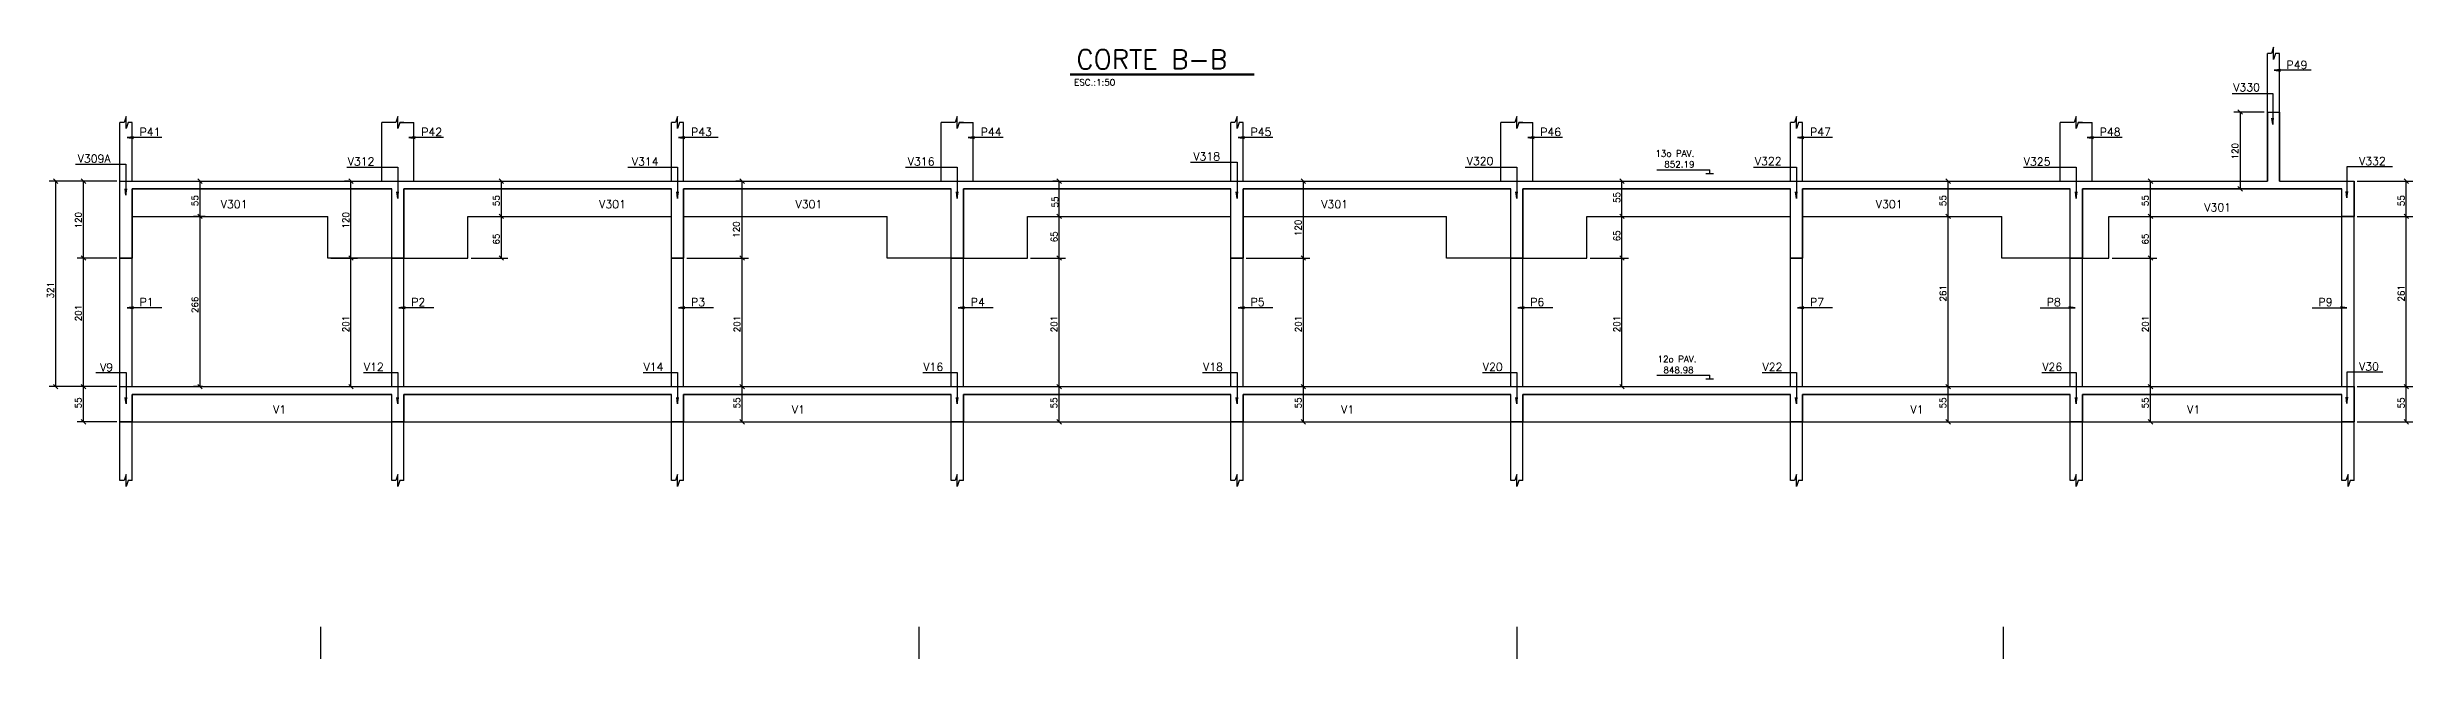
# Model space of a CAD drawing. Extents: x 1065 to 6699, y 737 to 3707.
# Drawn here: x 1065 to 4760, y 737 to 1692 of the extents above; entities that cross this region are included whole.
import ezdxf

# ---------------------------------------------------------------- set-up
doc = ezdxf.new("R2010")
doc.units = 0
doc.header["$MEASUREMENT"] = 0
for name, color, linetype in [('2', 2, 'CONTINUOUS'), ('3', 3, 'CONTINUOUS'), ('6', 6, 'CONTINUOUS'), ('8', 8, 'CONTINUOUS'), ('9', 9, 'CONTINUOUS')]:
    doc.layers.add(name, color=color, linetype=linetype)
doc.styles.get("Standard").update_dxf_attribs({"font": 'ROMANS.SHX'})

msp = doc.modelspace()

# ---------------------------------------------------------------- linework, layer by layer
at = {"layer": '2', "linetype": 'Continuous'}
for p, q in [((4487.38429, 1594.511524), (4494.455358, 1587.440456)), ((1074.871019, 1486.511524), (1081.942087, 1479.440456)), ((1125.475585, 1479.440456), (1118.404517, 1486.511524)), ((1307.520667, 1479.440456), (1300.449599, 1486.511524)), ((1543.252394, 1479.440456), (1536.181326, 1486.511524)), ((1778.254828, 1479.440456), (1771.18376, 1486.511524)), ((2154.289298, 1479.440456), (2147.21823, 1486.511524)), ((2649.584995, 1479.440456), (2642.513927, 1486.511524)), ((3031.081913, 1479.440456), (3024.010845, 1486.511524)), ((3528.743978, 1479.440456), (3521.67291, 1486.511524)), ((4038.208589, 1479.440456), (4031.137521, 1486.511524)), ((4354.291658, 1479.440456), (4347.22059, 1486.511524)), ((4753.972655, 1479.440456), (4746.901587, 1486.511524)), ((4487.38429, 1474.511524), (4494.455358, 1467.440456)), ((1307.520667, 1424.440456), (1300.449599, 1431.511524)), ((1307.520667, 1424.440456), (1300.449599, 1431.511524)), ((1778.254828, 1424.440456), (1771.18376, 1431.511524)), ((1778.254828, 1424.440456), (1771.18376, 1431.511524)), ((2649.584995, 1424.440456), (2642.513927, 1431.511524)), ((2649.584995, 1424.440456), (2642.513927, 1431.511524)), ((3528.743978, 1424.440456), (3521.67291, 1431.511524)), ((3528.743978, 1424.440456), (3521.67291, 1431.511524)), ((4038.208589, 1424.440456), (4031.137521, 1431.511524)), ((4038.208589, 1424.440456), (4031.137521, 1431.511524)), ((4354.291658, 1424.440456), (4347.22059, 1431.511524)), ((4354.291658, 1424.440456), (4347.22059, 1431.511524)), ((4753.972655, 1424.440456), (4746.901587, 1431.511524)), ((4753.972655, 1424.440456), (4746.901587, 1431.511524)), ((1125.475585, 1359.440456), (1118.404517, 1366.511524)), ((1125.475585, 1359.440456), (1118.404517, 1366.511524)), ((1543.252394, 1359.440456), (1536.181326, 1366.511524)), ((1543.252394, 1359.440456), (1536.181326, 1366.511524)), ((1778.254828, 1359.440456), (1771.18376, 1366.511524)), ((2154.289298, 1359.440456), (2147.21823, 1366.511524)), ((2154.289298, 1359.440456), (2147.21823, 1366.511524)), ((2649.584995, 1359.440456), (2642.513927, 1366.511524)), ((2649.584995, 1359.440456), (2642.513927, 1366.511524)), ((3031.081913, 1359.440456), (3024.010845, 1366.511524)), ((3031.081913, 1359.440456), (3024.010845, 1366.511524)), ((3528.743978, 1359.440456), (3521.67291, 1366.511524)), ((3528.743978, 1359.440456), (3521.67291, 1366.511524)), ((4354.291658, 1359.440456), (4347.22059, 1366.511524)), ((4354.291658, 1359.440456), (4347.22059, 1366.511524)), ((1074.871019, 1165.511524), (1081.942087, 1158.440456)), ((1125.475585, 1158.440456), (1118.404517, 1165.511524)), ((1125.475585, 1158.440456), (1118.404517, 1165.511524)), ((1307.520667, 1158.440456), (1300.449599, 1165.511524)), ((1543.252394, 1158.440456), (1536.181326, 1165.511524)), ((2154.289298, 1158.440456), (2147.21823, 1165.511524)), ((2154.289298, 1158.440456), (2147.21823, 1165.511524)), ((2649.584995, 1158.440456), (2642.513927, 1165.511524)), ((2649.584995, 1158.440456), (2642.513927, 1165.511524)), ((3031.081913, 1158.440456), (3024.010845, 1165.511524)), ((3031.081913, 1158.440456), (3024.010845, 1165.511524)), ((3528.743978, 1158.440456), (3521.67291, 1165.511524)), ((4038.208589, 1158.440456), (4031.137521, 1165.511524)), ((4038.208589, 1158.440456), (4031.137521, 1165.511524)), ((4354.291658, 1158.440456), (4347.22059, 1165.511524)), ((4354.291658, 1158.440456), (4347.22059, 1165.511524)), ((4753.972655, 1158.440456), (4746.901587, 1165.511524)), ((4753.972655, 1158.440456), (4746.901587, 1165.511524)), ((1125.475585, 1103.440456), (1118.404517, 1110.511524)), ((2154.289298, 1103.440456), (2147.21823, 1110.511524)), ((2649.584995, 1103.440456), (2642.513927, 1110.511524)), ((3031.081913, 1103.440456), (3024.010845, 1110.511524)), ((4038.208589, 1103.440456), (4031.137521, 1110.511524)), ((4354.291658, 1103.440456), (4347.22059, 1110.511524)), ((4753.972655, 1103.440456), (4746.901587, 1110.511524))]:
    msp.add_line(p, q, dxfattribs=at)
at = {"layer": '3', "linetype": 'Continuous'}
for p, q in [((4533.3825, 1590.97599), (4533.3825, 1682.662501)), ((4552.3825, 1590.97599), (4552.3825, 1682.662501)), ((1178.8825, 1482.97599), (1178.8825, 1574.662501)), ((1197.8825, 1482.97599), (1197.8825, 1574.662501)), ((1587.8825, 1482.97599), (1587.8825, 1574.662501)), ((1637.8825, 1482.97599), (1637.8825, 1574.662501)), ((2040.3825, 1482.97599), (2040.3825, 1574.662501)), ((2059.3825, 1482.97599), (2059.3825, 1574.662501)), ((2461.8825, 1482.97599), (2461.8825, 1574.662501)), ((2511.8825, 1482.97599), (2511.8825, 1574.662501)), ((2914.3825, 1482.97599), (2914.3825, 1574.662501)), ((2933.3825, 1482.97599), (2933.3825, 1574.662501)), ((3335.8825, 1482.97599), (3335.8825, 1574.662501)), ((3385.8825, 1482.97599), (3385.8825, 1574.662501)), ((3788.3825, 1482.97599), (3788.3825, 1574.662501)), ((3807.3825, 1482.97599), (3807.3825, 1574.662501)), ((4209.8825, 1482.97599), (4209.8825, 1574.662501)), ((4259.8825, 1482.97599), (4259.8825, 1574.662501)), ((3579.843935, 1500.97599), (3662.4182, 1500.97599)), ((3656.4182, 1494.97599), (3668.4182, 1494.97599)), ((3662.4182, 1494.97599), (3662.4182, 1500.97599)), ((1197.8825, 1427.97599), (1503.3825, 1427.97599)), ((1503.3825, 1362.97599), (1503.3825, 1427.97599)), ((1722.3825, 1427.97599), (2040.3825, 1427.97599)), ((1722.3825, 1362.97599), (1722.3825, 1427.97599)), ((2059.3825, 1427.97599), (2377.3825, 1427.97599)), ((2377.3825, 1362.97599), (2377.3825, 1427.97599)), ((2596.3825, 1427.97599), (2914.3825, 1427.97599)), ((2596.3825, 1362.97599), (2596.3825, 1427.97599)), ((2933.3825, 1427.97599), (3251.3825, 1427.97599)), ((3251.3825, 1362.97599), (3251.3825, 1427.97599)), ((3470.3825, 1427.97599), (3788.3825, 1427.97599)), ((3470.3825, 1362.97599), (3470.3825, 1427.97599)), ((3807.3825, 1427.97599), (4118.8825, 1427.97599)), ((4118.8825, 1362.97599), (4118.8825, 1427.97599)), ((4285.8825, 1427.97599), (4649.8825, 1427.97599)), ((4285.8825, 1362.97599), (4285.8825, 1427.97599)), ((4649.8825, 1161.97599), (4649.8825, 1427.97599)), ((4668.8825, 1161.97599), (4668.8825, 1427.97599)), ((1178.8825, 1161.97599), (1178.8825, 1362.97599)), ((1197.8825, 1161.97599), (1197.8825, 1362.97599)), ((1603.3825, 1362.97599), (1503.3825, 1362.97599)), ((1603.3825, 1161.97599), (1603.3825, 1362.97599)), ((1622.3825, 1161.97599), (1622.3825, 1362.97599)), ((1622.3825, 1362.97599), (1722.3825, 1362.97599)), ((2040.3825, 1161.97599), (2040.3825, 1362.97599)), ((2059.3825, 1161.97599), (2059.3825, 1362.97599)), ((2477.3825, 1362.97599), (2377.3825, 1362.97599)), ((2477.3825, 1161.97599), (2477.3825, 1362.97599)), ((2496.3825, 1161.97599), (2496.3825, 1362.97599)), ((2496.3825, 1362.97599), (2596.3825, 1362.97599)), ((2914.3825, 1161.97599), (2914.3825, 1362.97599)), ((2933.3825, 1161.97599), (2933.3825, 1362.97599)), ((3351.3825, 1362.97599), (3251.3825, 1362.97599)), ((3351.3825, 1161.97599), (3351.3825, 1362.97599)), ((3370.3825, 1161.97599), (3370.3825, 1362.97599)), ((3370.3825, 1362.97599), (3470.3825, 1362.97599)), ((3788.3825, 1161.97599), (3788.3825, 1362.97599)), ((3807.3825, 1161.97599), (3807.3825, 1362.97599)), ((4225.3825, 1362.97599), (4118.8825, 1362.97599)), ((4225.3825, 1161.97599), (4225.3825, 1362.97599)), ((4244.3825, 1161.97599), (4244.3825, 1362.97599)), ((4244.3825, 1362.97599), (4285.8825, 1362.97599)), ((3579.843935, 1179.97599), (3662.4182, 1179.97599)), ((3656.4182, 1173.97599), (3668.4182, 1173.97599)), ((3662.4182, 1173.97599), (3662.4182, 1179.97599)), ((1178.8825, 1015.289479), (1178.8825, 1106.97599)), ((1197.8825, 1106.97599), (1603.3825, 1106.97599)), ((1197.8825, 1015.289479), (1197.8825, 1106.97599)), ((1603.3825, 1015.289479), (1603.3825, 1106.97599)), ((1622.3825, 1106.97599), (2040.3825, 1106.97599)), ((1622.3825, 1015.289479), (1622.3825, 1106.97599)), ((2040.3825, 1015.289479), (2040.3825, 1106.97599)), ((2059.3825, 1106.97599), (2477.3825, 1106.97599)), ((2059.3825, 1015.289479), (2059.3825, 1106.97599)), ((2477.3825, 1015.289479), (2477.3825, 1106.97599)), ((2496.3825, 1106.97599), (2914.3825, 1106.97599)), ((2496.3825, 1015.289479), (2496.3825, 1106.97599)), ((2914.3825, 1015.289479), (2914.3825, 1106.97599)), ((2933.3825, 1106.97599), (3351.3825, 1106.97599)), ((2933.3825, 1015.289479), (2933.3825, 1106.97599)), ((3351.3825, 1015.289479), (3351.3825, 1106.97599)), ((3370.3825, 1106.97599), (3788.3825, 1106.97599)), ((3370.3825, 1015.289479), (3370.3825, 1106.97599)), ((3788.3825, 1015.289479), (3788.3825, 1106.97599)), ((3807.3825, 1106.97599), (4225.3825, 1106.97599)), ((3807.3825, 1015.289479), (3807.3825, 1106.97599)), ((4225.3825, 1015.289479), (4225.3825, 1106.97599)), ((4244.3825, 1106.97599), (4649.8825, 1106.97599)), ((4244.3825, 1015.289479), (4244.3825, 1106.97599)), ((4649.8825, 1015.289479), (4649.8825, 1106.97599)), ((4668.8825, 1015.289479), (4668.8825, 1106.97599)), ((1492.145506, 786.94355), (1492.145506, 736.94405)), ((2426.629615, 786.94355), (2426.629615, 736.94405)), ((3361.113723, 786.94355), (3361.113723, 736.94405)), ((4120.625331, 786.94355), (4120.625331, 736.94405))]:
    msp.add_line(p, q, dxfattribs=at)
at = {"layer": '6', "linetype": 'Continuous'}
for p, q in [((2663.480889, 1650.862886), (2950.865828, 1650.862886)), ((2663.480889, 1649.064846), (2950.865828, 1649.064846)), ((4533.3825, 1590.97599), (4552.3825, 1590.97599)), ((4533.3825, 1590.97599), (4533.3825, 1482.97599)), ((4552.3825, 1482.97599), (4552.3825, 1590.97599)), ((1178.8825, 1362.97599), (1178.8825, 1482.97599)), ((1178.8825, 1482.97599), (4533.3825, 1482.97599)), ((4552.3825, 1482.97599), (4668.8825, 1482.97599)), ((4668.8825, 1427.97599), (4668.8825, 1482.97599)), ((1197.8825, 1470.97599), (1603.3825, 1470.97599)), ((1197.8825, 1362.97599), (1197.8825, 1470.97599)), ((1603.3825, 1362.97599), (1603.3825, 1470.97599)), ((1622.3825, 1362.97599), (1622.3825, 1470.97599)), ((1622.3825, 1470.97599), (2040.3825, 1470.97599)), ((2010.3825, 1470.97599), (2040.3825, 1470.97599)), ((2040.3825, 1362.97599), (2040.3825, 1470.97599)), ((2059.3825, 1362.97599), (2059.3825, 1470.97599)), ((2059.3825, 1470.97599), (2477.3825, 1470.97599)), ((2477.3825, 1362.97599), (2477.3825, 1470.97599)), ((2496.3825, 1362.97599), (2496.3825, 1470.97599)), ((2496.3825, 1470.97599), (2914.3825, 1470.97599)), ((2914.3825, 1362.97599), (2914.3825, 1470.97599)), ((2933.3825, 1362.97599), (2933.3825, 1470.97599)), ((2933.3825, 1470.97599), (3351.3825, 1470.97599)), ((3351.3825, 1362.97599), (3351.3825, 1470.97599)), ((3370.3825, 1362.97599), (3370.3825, 1470.97599)), ((3370.3825, 1470.97599), (3788.3825, 1470.97599)), ((3788.3825, 1362.97599), (3788.3825, 1470.97599)), ((3807.3825, 1362.97599), (3807.3825, 1470.97599)), ((3807.3825, 1470.97599), (4225.3825, 1470.97599)), ((4225.3825, 1362.97599), (4225.3825, 1470.97599)), ((4244.3825, 1362.97599), (4244.3825, 1470.97599)), ((4244.3825, 1470.97599), (4649.8825, 1470.97599)), ((4649.8825, 1427.97599), (4649.8825, 1470.97599)), ((4649.8825, 1427.97599), (4668.8825, 1427.97599)), ((1178.8825, 1362.97599), (1197.8825, 1362.97599)), ((1603.3825, 1362.97599), (1622.3825, 1362.97599)), ((2040.3825, 1362.97599), (2059.3825, 1362.97599)), ((2040.3825, 1362.97599), (2059.3825, 1362.97599)), ((2477.3825, 1362.97599), (2496.3825, 1362.97599)), ((2914.3825, 1362.97599), (2933.3825, 1362.97599)), ((3351.3825, 1362.97599), (3370.3825, 1362.97599)), ((3788.3825, 1362.97599), (3807.3825, 1362.97599)), ((4225.3825, 1362.97599), (4244.3825, 1362.97599)), ((1178.8825, 1161.97599), (4668.8825, 1161.97599)), ((1178.8825, 1106.97599), (1178.8825, 1161.97599)), ((1197.8825, 1149.97599), (1603.3825, 1149.97599)), ((1197.8825, 1106.97599), (1197.8825, 1149.97599)), ((1603.3825, 1106.97599), (1603.3825, 1149.97599)), ((1622.3825, 1106.97599), (1622.3825, 1149.97599)), ((1622.3825, 1149.97599), (2040.3825, 1149.97599)), ((2010.3825, 1149.97599), (2040.3825, 1149.97599)), ((2040.3825, 1106.97599), (2040.3825, 1149.97599)), ((2059.3825, 1106.97599), (2059.3825, 1149.97599)), ((2059.3825, 1149.97599), (2477.3825, 1149.97599)), ((2477.3825, 1106.97599), (2477.3825, 1149.97599)), ((2496.3825, 1106.97599), (2496.3825, 1149.97599)), ((2496.3825, 1149.97599), (2914.3825, 1149.97599)), ((2914.3825, 1106.97599), (2914.3825, 1149.97599)), ((2933.3825, 1106.97599), (2933.3825, 1149.97599)), ((2933.3825, 1149.97599), (3351.3825, 1149.97599)), ((3351.3825, 1106.97599), (3351.3825, 1149.97599)), ((3370.3825, 1106.97599), (3370.3825, 1149.97599)), ((3370.3825, 1149.97599), (3788.3825, 1149.97599)), ((3788.3825, 1106.97599), (3788.3825, 1149.97599)), ((3807.3825, 1106.97599), (3807.3825, 1149.97599)), ((3807.3825, 1149.97599), (4225.3825, 1149.97599)), ((4225.3825, 1106.97599), (4225.3825, 1149.97599)), ((4244.3825, 1106.97599), (4244.3825, 1149.97599)), ((4244.3825, 1149.97599), (4649.8825, 1149.97599)), ((4649.8825, 1106.97599), (4649.8825, 1149.97599)), ((4668.8825, 1106.97599), (4668.8825, 1161.97599)), ((1178.8825, 1106.97599), (1197.8825, 1106.97599)), ((1603.3825, 1106.97599), (1622.3825, 1106.97599)), ((2040.3825, 1106.97599), (2059.3825, 1106.97599)), ((2477.3825, 1106.97599), (2496.3825, 1106.97599)), ((2914.3825, 1106.97599), (2933.3825, 1106.97599)), ((3351.3825, 1106.97599), (3370.3825, 1106.97599)), ((3788.3825, 1106.97599), (3807.3825, 1106.97599)), ((4225.3825, 1106.97599), (4244.3825, 1106.97599)), ((4649.8825, 1106.97599), (4668.8825, 1106.97599))]:
    msp.add_line(p, q, dxfattribs=at)
at = {"layer": '8', "linetype": 'Continuous'}
for points in [[(1178.8825, 1362.97599), (1178.8825, 1482.97599), (4533.3825, 1482.97599), (4533.3825, 1590.97599), (4552.3825, 1590.97599), (4552.3825, 1482.97599), (4668.8825, 1482.97599), (4668.8825, 1427.97599), (4649.8825, 1427.97599), (4649.8825, 1470.97599), (4244.3825, 1470.97599), (4244.3825, 1362.97599), (4225.3825, 1362.97599), (4225.3825, 1470.97599), (3807.3825, 1470.97599), (3807.3825, 1362.97599), (3788.3825, 1362.97599), (3788.3825, 1470.97599), (3370.3825, 1470.97599), (3370.3825, 1362.97599), (3351.3825, 1362.97599), (3351.3825, 1470.97599), (2933.3825, 1470.97599), (2933.3825, 1362.97599), (2914.3825, 1362.97599), (2914.3825, 1470.97599), (2496.3825, 1470.97599), (2496.3825, 1362.97599), (2477.3825, 1362.97599), (2477.3825, 1470.97599), (2059.3825, 1470.97599), (2059.3825, 1362.97599), (2040.3825, 1362.97599), (2040.3825, 1470.97599), (1622.3825, 1470.97599), (1622.3825, 1362.97599), (1603.3825, 1362.97599), (1603.3825, 1470.97599), (1197.8825, 1470.97599), (1197.8825, 1362.97599), (1178.8825, 1362.97599)], [(1178.8825, 1106.97599), (1178.8825, 1161.97599), (4668.8825, 1161.97599), (4668.8825, 1106.97599), (4649.8825, 1106.97599), (4649.8825, 1149.97599), (4244.3825, 1149.97599), (4244.3825, 1106.97599), (4225.3825, 1106.97599), (4225.3825, 1149.97599), (3807.3825, 1149.97599), (3807.3825, 1106.97599), (3788.3825, 1106.97599), (3788.3825, 1149.97599), (3370.3825, 1149.97599), (3370.3825, 1106.97599), (3351.3825, 1106.97599), (3351.3825, 1149.97599), (2933.3825, 1149.97599), (2933.3825, 1106.97599), (2914.3825, 1106.97599), (2914.3825, 1149.97599), (2496.3825, 1149.97599), (2496.3825, 1106.97599), (2477.3825, 1106.97599), (2477.3825, 1149.97599), (2059.3825, 1149.97599), (2059.3825, 1106.97599), (2040.3825, 1106.97599), (2040.3825, 1149.97599), (1622.3825, 1149.97599), (1622.3825, 1106.97599), (1603.3825, 1106.97599), (1603.3825, 1149.97599), (1197.8825, 1149.97599), (1197.8825, 1106.97599), (1178.8825, 1106.97599)]]:
    msp.add_lwpolyline(points, dxfattribs=at)
at = {"layer": '9', "linetype": 'Continuous'}
for p, q in [((4528.3825, 1590.97599), (4480.919824, 1590.97599)), ((4490.919824, 1590.97599), (4490.919824, 1470.97599)), ((1609.715827, 1574.662501), (1587.8825, 1574.662501)), ((1616.049155, 1574.662501), (1637.8825, 1574.662501)), ((2483.715827, 1574.662501), (2461.8825, 1574.662501)), ((2490.049155, 1574.662501), (2511.8825, 1574.662501)), ((3357.715827, 1574.662501), (3335.8825, 1574.662501)), ((3364.049155, 1574.662501), (3385.8825, 1574.662501)), ((4231.715827, 1574.662501), (4209.8825, 1574.662501)), ((4238.049155, 1574.662501), (4259.8825, 1574.662501)), ((1168.8825, 1482.97599), (1068.406553, 1482.97599)), ((1078.406553, 1482.97599), (1078.406553, 1161.97599)), ((1173.8825, 1482.97599), (1111.940051, 1482.97599)), ((1121.940051, 1362.97599), (1121.940051, 1482.97599)), ((1303.985133, 1427.97599), (1303.985133, 1482.97599)), ((1307.784829, 1482.97599), (1313.985133, 1482.97599)), ((1536.333849, 1482.97599), (1529.71686, 1482.97599)), ((1539.71686, 1362.97599), (1539.71686, 1482.97599)), ((1774.719294, 1427.97599), (1774.719294, 1482.97599)), ((1775.946319, 1482.97599), (1784.719294, 1482.97599)), ((2148.086156, 1482.97599), (2140.753764, 1482.97599)), ((2150.753764, 1362.97599), (2150.753764, 1482.97599)), ((2642.881108, 1482.97599), (2636.049461, 1482.97599)), ((2646.049461, 1427.97599), (2646.049461, 1482.97599)), ((3027.546379, 1362.97599), (3027.546379, 1482.97599)), ((3525.208444, 1427.97599), (3525.208444, 1482.97599)), ((4034.673055, 1427.97599), (4034.673055, 1482.97599)), ((4348.182344, 1482.97599), (4360.756124, 1482.97599)), ((4350.756124, 1427.97599), (4350.756124, 1482.97599)), ((4673.8825, 1482.97599), (4760.437121, 1482.97599)), ((4750.437121, 1427.97599), (4750.437121, 1482.97599)), ((4500.284481, 1470.97599), (4480.919824, 1470.97599)), ((1312.188472, 1427.97599), (1293.985133, 1427.97599)), ((1303.985133, 1161.97599), (1303.985133, 1427.97599)), ((1755.464456, 1427.97599), (1784.719294, 1427.97599)), ((1774.719294, 1362.97599), (1774.719294, 1427.97599)), ((2636.396281, 1427.97599), (2656.049461, 1427.97599)), ((2646.049461, 1362.97599), (2646.049461, 1427.97599)), ((3525.208444, 1362.97599), (3525.208444, 1427.97599)), ((4034.673055, 1161.97599), (4034.673055, 1427.97599)), ((4350.756124, 1362.97599), (4350.756124, 1427.97599)), ((4351.074777, 1427.97599), (4360.756124, 1427.97599)), ((4673.8825, 1427.97599), (4760.437121, 1427.97599)), ((4750.437121, 1161.97599), (4750.437121, 1427.97599)), ((1173.8825, 1362.97599), (1111.940051, 1362.97599)), ((1121.940051, 1161.97599), (1121.940051, 1362.97599)), ((1508.3825, 1362.97599), (1549.71686, 1362.97599)), ((1539.71686, 1161.97599), (1539.71686, 1362.97599)), ((1727.3825, 1362.97599), (1784.719294, 1362.97599)), ((2064.3825, 1362.97599), (2160.753764, 1362.97599)), ((2150.753764, 1161.97599), (2150.753764, 1362.97599)), ((2601.3825, 1362.97599), (2656.049461, 1362.97599)), ((2646.049461, 1161.97599), (2646.049461, 1362.97599)), ((2938.3825, 1362.97599), (3037.546379, 1362.97599)), ((3027.546379, 1161.97599), (3027.546379, 1362.97599)), ((3475.3825, 1362.97599), (3535.208444, 1362.97599)), ((3525.208444, 1161.97599), (3525.208444, 1362.97599)), ((4290.8825, 1362.97599), (4360.756124, 1362.97599)), ((4350.756124, 1161.97599), (4350.756124, 1362.97599)), ((1168.8825, 1161.97599), (1068.406553, 1161.97599)), ((1173.8825, 1161.97599), (1111.940051, 1161.97599)), ((1121.940051, 1106.97599), (1121.940051, 1161.97599)), ((1307.987409, 1161.97599), (1293.985133, 1161.97599)), ((1540.943885, 1161.97599), (1549.71686, 1161.97599)), ((2141.669712, 1161.97599), (2160.753764, 1161.97599)), ((2150.753764, 1106.97599), (2150.753764, 1161.97599)), ((2639.449026, 1161.97599), (2656.049461, 1161.97599)), ((2646.049461, 1106.97599), (2646.049461, 1161.97599)), ((3027.546379, 1106.97599), (3027.546379, 1161.97599)), ((4034.673055, 1106.97599), (4034.673055, 1161.97599)), ((4332.16294, 1161.97599), (4360.756124, 1161.97599)), ((4350.756124, 1106.97599), (4350.756124, 1161.97599)), ((4673.8825, 1161.97599), (4760.437121, 1161.97599)), ((4750.437121, 1106.97599), (4750.437121, 1161.97599)), ((1173.8825, 1106.97599), (1111.940051, 1106.97599)), ((2138.148698, 1106.97599), (2160.753764, 1106.97599)), ((2635.175182, 1106.97599), (2656.049461, 1106.97599)), ((4333.637514, 1106.97599), (4360.756124, 1106.97599)), ((4673.8825, 1106.97599), (4760.437121, 1106.97599))]:
    msp.add_line(p, q, dxfattribs=at)
for points in [[(4552.3825, 1682.662501), (4546.049155, 1682.662501), (4542.8825, 1673.162501), (4542.8825, 1692.1625), (4539.715827, 1682.662501), (4533.3825, 1682.662501)], [(4601.901521, 1656.408127), (4544.249774, 1656.408127), (4554.164222, 1657.713389), (4544.249774, 1656.408127), (4554.164222, 1655.102865)], [(4478.552936, 1620.107634), (4541.758691, 1620.107634), (4541.758691, 1571.431738), (4540.453429, 1581.346187), (4541.758691, 1571.431738), (4543.063953, 1581.346187)], [(1197.8825, 1574.662501), (1191.549155, 1574.662501), (1188.3825, 1565.162501), (1188.3825, 1584.1625), (1185.215827, 1574.662501), (1178.8825, 1574.662501)], [(1244.548767, 1551.092007), (1189.950267, 1551.092007), (1199.864716, 1552.397269), (1189.950267, 1551.092007), (1199.864716, 1549.786745)], [(1622.3825, 1574.662501), (1616.049155, 1574.662501), (1612.8825, 1565.162501), (1612.8825, 1584.1625), (1609.715827, 1574.662501), (1603.3825, 1574.662501)], [(1684.548767, 1551.092007), (1629.950267, 1551.092007), (1639.864716, 1552.397269), (1629.950267, 1551.092007), (1639.864716, 1549.786745)], [(2059.3825, 1574.662501), (2053.049155, 1574.662501), (2049.8825, 1565.162501), (2049.8825, 1584.1625), (2046.715827, 1574.662501), (2040.3825, 1574.662501)], [(2113.41461, 1551.092007), (2051.450267, 1551.092007), (2061.364716, 1552.397269), (2051.450267, 1551.092007), (2061.364716, 1549.786745)], [(2496.3825, 1574.662501), (2490.049155, 1574.662501), (2486.8825, 1565.162501), (2486.8825, 1584.1625), (2483.715827, 1574.662501), (2477.3825, 1574.662501)], [(2558.548767, 1551.092007), (2503.950267, 1551.092007), (2513.864716, 1552.397269), (2503.950267, 1551.092007), (2513.864716, 1549.786745)], [(2933.3825, 1574.662501), (2927.049155, 1574.662501), (2923.8825, 1565.162501), (2923.8825, 1584.1625), (2920.715827, 1574.662501), (2914.3825, 1574.662501)], [(2980.048767, 1551.092007), (2925.450267, 1551.092007), (2935.364716, 1552.397269), (2925.450267, 1551.092007), (2935.364716, 1549.786745)], [(3370.3825, 1574.662501), (3364.049155, 1574.662501), (3360.8825, 1565.162501), (3360.8825, 1584.1625), (3357.715827, 1574.662501), (3351.3825, 1574.662501)], [(3432.548767, 1551.092007), (3377.950267, 1551.092007), (3387.864716, 1552.397269), (3377.950267, 1551.092007), (3387.864716, 1549.786745)], [(3807.3825, 1574.662501), (3801.049155, 1574.662501), (3797.8825, 1565.162501), (3797.8825, 1584.1625), (3794.715827, 1574.662501), (3788.3825, 1574.662501)], [(3854.048767, 1551.092007), (3799.450267, 1551.092007), (3809.364716, 1552.397269), (3799.450267, 1551.092007), (3809.364716, 1549.786745)], [(4244.3825, 1574.662501), (4238.049155, 1574.662501), (4234.8825, 1565.162501), (4234.8825, 1584.1625), (4231.715827, 1574.662501), (4225.3825, 1574.662501)], [(4306.548767, 1551.092007), (4251.950267, 1551.092007), (4261.864716, 1552.397269), (4251.950267, 1551.092007), (4261.864716, 1549.786745)], [(1109.524239, 1509.767468), (1188.086803, 1509.767468), (1188.086803, 1461.091571), (1186.781541, 1471.00602), (1188.086803, 1461.091571), (1189.392065, 1471.00602)], [(1533.544878, 1504.858578), (1612.859519, 1504.858578), (1612.859519, 1456.182682), (1611.554257, 1466.09713), (1612.859519, 1456.182682), (1614.164781, 1466.09713)], [(1972.492697, 1504.858578), (2049.859519, 1504.858578), (2049.859519, 1456.182682), (2048.554257, 1466.09713), (2049.859519, 1456.182682), (2051.164781, 1466.09713)], [(2405.888259, 1504.858578), (2486.859519, 1504.858578), (2486.859519, 1456.182682), (2485.554257, 1466.09713), (2486.859519, 1456.182682), (2488.164781, 1466.09713)], [(2851.135522, 1512.770258), (2923.859519, 1512.770258), (2923.859519, 1456.182682), (2922.554257, 1466.09713), (2923.859519, 1456.182682), (2925.164781, 1466.09713)], [(3280.116519, 1504.858578), (3360.859519, 1504.858578), (3360.859519, 1456.182682), (3359.554257, 1466.09713), (3360.859519, 1456.182682), (3362.164781, 1466.09713)], [(3730.858157, 1504.858578), (3797.859519, 1504.858578), (3797.859519, 1456.182682), (3796.554257, 1466.09713), (3797.859519, 1456.182682), (3799.164781, 1466.09713)], [(4152.215909, 1504.858578), (4234.859519, 1504.858578), (4234.859519, 1456.182682), (4233.554257, 1466.09713), (4234.859519, 1456.182682), (4236.164781, 1466.09713)], [(4729.022727, 1505.475834), (4657.662632, 1505.475834), (4657.662632, 1456.799938), (4656.35737, 1466.714386), (4657.662632, 1456.799938), (4658.967894, 1466.714386)], [(1244.548767, 1285.358604), (1189.950267, 1285.358604), (1199.864716, 1286.663866), (1189.950267, 1285.358604), (1199.864716, 1284.053343)], [(1669.048767, 1285.358604), (1614.450267, 1285.358604), (1624.364716, 1286.663866), (1614.450267, 1285.358604), (1624.364716, 1284.053343)], [(2106.048767, 1285.358604), (2051.450267, 1285.358604), (2061.364716, 1286.663866), (2051.450267, 1285.358604), (2061.364716, 1284.053343)], [(2543.048767, 1285.358604), (2488.450267, 1285.358604), (2498.364716, 1286.663866), (2488.450267, 1285.358604), (2498.364716, 1284.053343)], [(2980.048767, 1285.358604), (2925.450267, 1285.358604), (2935.364716, 1286.663866), (2925.450267, 1285.358604), (2935.364716, 1284.053343)], [(3417.048767, 1285.358604), (3362.450267, 1285.358604), (3372.364716, 1286.663866), (3362.450267, 1285.358604), (3372.364716, 1284.053343)], [(3854.048767, 1285.358604), (3799.450267, 1285.358604), (3809.364716, 1286.663866), (3799.450267, 1285.358604), (3809.364716, 1284.053343)], [(4178.716233, 1285.358604), (4233.314733, 1285.358604), (4223.400284, 1286.663866), (4233.314733, 1285.358604), (4223.400284, 1284.053343)], [(4603.216233, 1285.358604), (4657.814733, 1285.358604), (4647.900284, 1286.663866), (4657.814733, 1285.358604), (4647.900284, 1284.053343)], [(1141.216478, 1183.858578), (1188.359519, 1183.858578), (1188.359519, 1135.182682), (1187.054257, 1145.09713), (1188.359519, 1135.182682), (1189.664781, 1145.09713)], [(1559.119104, 1183.858578), (1612.859519, 1183.858578), (1612.859519, 1135.182682), (1611.554257, 1145.09713), (1612.859519, 1135.182682), (1614.164781, 1145.09713)], [(1996.119104, 1183.858578), (2049.859519, 1183.858578), (2049.859519, 1135.182682), (2048.554257, 1145.09713), (2049.859519, 1135.182682), (2051.164781, 1145.09713)], [(2433.119104, 1183.858578), (2486.859519, 1183.858578), (2486.859519, 1135.182682), (2485.554257, 1145.09713), (2486.859519, 1135.182682), (2488.164781, 1145.09713)], [(2870.119104, 1183.858578), (2923.859519, 1183.858578), (2923.859519, 1135.182682), (2922.554257, 1145.09713), (2923.859519, 1135.182682), (2925.164781, 1145.09713)], [(3307.119104, 1183.858578), (3360.859519, 1183.858578), (3360.859519, 1135.182682), (3359.554257, 1145.09713), (3360.859519, 1135.182682), (3362.164781, 1145.09713)], [(3744.119104, 1183.858578), (3797.859519, 1183.858578), (3797.859519, 1135.182682), (3796.554257, 1145.09713), (3797.859519, 1135.182682), (3799.164781, 1145.09713)], [(4181.119104, 1183.858578), (4234.859519, 1183.858578), (4234.859519, 1135.182682), (4233.554257, 1145.09713), (4234.859519, 1135.182682), (4236.164781, 1145.09713)], [(4713.779907, 1184.475834), (4657.662632, 1184.475834), (4657.662632, 1135.799938), (4656.35737, 1145.714386), (4657.662632, 1135.799938), (4658.967894, 1145.714386)], [(1197.8825, 1015.289479), (1191.549155, 1015.289479), (1188.3825, 1005.789479), (1188.3825, 1024.789478), (1185.215827, 1015.289479), (1178.8825, 1015.289479)], [(1622.3825, 1015.289479), (1616.049155, 1015.289479), (1612.8825, 1005.789479), (1612.8825, 1024.789478), (1609.715827, 1015.289479), (1603.3825, 1015.289479)], [(2059.3825, 1015.289479), (2053.049155, 1015.289479), (2049.8825, 1005.789479), (2049.8825, 1024.789478), (2046.715827, 1015.289479), (2040.3825, 1015.289479)], [(2496.3825, 1015.289479), (2490.049155, 1015.289479), (2486.8825, 1005.789479), (2486.8825, 1024.789478), (2483.715827, 1015.289479), (2477.3825, 1015.289479)], [(2933.3825, 1015.289479), (2927.049155, 1015.289479), (2923.8825, 1005.789479), (2923.8825, 1024.789478), (2920.715827, 1015.289479), (2914.3825, 1015.289479)], [(3370.3825, 1015.289479), (3364.049155, 1015.289479), (3360.8825, 1005.789479), (3360.8825, 1024.789478), (3357.715827, 1015.289479), (3351.3825, 1015.289479)], [(3807.3825, 1015.289479), (3801.049155, 1015.289479), (3797.8825, 1005.789479), (3797.8825, 1024.789478), (3794.715827, 1015.289479), (3788.3825, 1015.289479)], [(4244.3825, 1015.289479), (4238.049155, 1015.289479), (4234.8825, 1005.789479), (4234.8825, 1024.789478), (4231.715827, 1015.289479), (4225.3825, 1015.289479)], [(4668.8825, 1015.289479), (4662.549155, 1015.289479), (4659.3825, 1005.789479), (4659.3825, 1024.789478), (4656.215827, 1015.289479), (4649.8825, 1015.289479)]]:
    msp.add_lwpolyline(points, dxfattribs=at)

# ---------------------------------------------------------------- texts
at = {"layer": '2', "linetype": 'Continuous'}
msp.add_text('ESC.:1:50', height=10, dxfattribs=at).set_placement((2669.419527, 1632.281627))
for s, p in [('120', (4487.919824, 1516.97599)), ('55', (1300.985133, 1443.97599)), ('55', (1771.719294, 1443.97599)), ('55', (2644.68492, 1441.873256)), ('55', (3522.208444, 1448.97599)), ('55', (4031.673055, 1443.97599)), ('55', (4347.756124, 1443.97599)), ('55', (4747.437121, 1443.97599)), ('120', (1118.940051, 1409.192755)), ('120', (1536.71686, 1408.97599)), ('120', (2146.908213, 1394.528317)), ('120', (3024.400248, 1397.170878)), ('65', (3522.208444, 1388.97599)), ('65', (1771.719294, 1383.97599)), ('65', (2643.283098, 1387.480546)), ('65', (4347.756124, 1383.97599)), ('321', (1075.406553, 1299.865332)), ('266', (1300.985133, 1276.97599)), ('261', (4031.673055, 1294.97599)), ('261', (4747.437121, 1294.97599)), ('201', (1118.940051, 1264.121099)), ('201', (1536.71686, 1246.97599)), ('201', (2147.753764, 1246.97599)), ('201', (2643.049461, 1246.97599)), ('201', (3024.546379, 1246.97599)), ('201', (3522.208444, 1246.97599)), ('201', (4347.756124, 1246.97599)), ('55', (1118.940051, 1127.97599)), ('55', (2147.753764, 1127.97599)), ('55', (2643.049461, 1127.97599)), ('55', (3024.546379, 1127.97599)), ('55', (4031.673055, 1127.97599)), ('55', (4347.756124, 1127.97599)), ('55', (4747.437121, 1127.97599))]:
    msp.add_text(s, height=10, rotation=90, dxfattribs=at).set_placement(p)
at = {"layer": '3', "linetype": 'Continuous'}
for s, height, p in [('P49', 12.5, (4563.27776, 1658.432165)), ('V330', 12.5, (4480.157618, 1623.320521)), ('P41', 12.5, (1209.493606, 1553.631399)), ('P42', 12.5, (1649.493606, 1553.631399)), ('P43', 12.5, (2070.993606, 1553.631399)), ('P44', 12.5, (2523.493606, 1553.631399)), ('P45', 12.5, (2944.993606, 1553.631399)), ('P46', 12.5, (3397.493606, 1553.631399)), ('P47', 12.5, (3818.993606, 1553.631399)), ('P48', 12.5, (4271.493606, 1553.631399)), ('V309A', 12.5, (1112.846621, 1511.946196)), ('V312', 12.5, (1534.702016, 1507.534422)), ('V314', 12.5, (1978.550021, 1507.380397)), ('V316', 12.5, (2409.573915, 1507.473693)), ('V318', 12.5, (2855.642519, 1515.446102)), ('V320', 12.5, (3282.684186, 1508.219475)), ('13o PAV.', 10, (3577.396313, 1521.2906)), ('V322', 12.5, (3732.864417, 1507.963512)), ('V325', 12.5, (4152.871142, 1507.303089)), ('V332', 12.5, (4676.592377, 1508.151678)), ('852.19', 10, (3591.285671, 1504.222947)), ('V301', 12.5, (1336.333896, 1440.784487)), ('V301', 12.5, (1927.471888, 1440.784487)), ('V301', 12.5, (2234.237663, 1440.784487)), ('V301', 12.5, (3055.575991, 1440.784487)), ('V301', 12.5, (3921.76635, 1440.784487)), ('V301', 12.5, (4434.881704, 1435.784487)), ('P1', 12.5, (1209.493606, 1287.897996)), ('P2', 12.5, (1633.993606, 1287.897996)), ('P3', 12.5, (2070.993606, 1287.897996)), ('P4', 12.5, (2507.993606, 1287.897996)), ('P5', 12.5, (2944.993606, 1287.897996)), ('P6', 12.5, (3381.993606, 1287.897996)), ('P7', 12.5, (3818.993606, 1287.897996)), ('P8', 12.5, (4188.771394, 1287.897996)), ('P9', 12.5, (4613.271394, 1287.897996)), ('V9', 12.5, (1147.754281, 1185.900949)), ('V12', 12.5, (1559.878945, 1186.534422)), ('V14', 12.5, (1996.878945, 1186.534422)), ('V16', 12.5, (2433.878945, 1186.534422)), ('V18', 12.5, (2870.878945, 1186.534422)), ('V20', 12.5, (3307.878945, 1186.534422)), ('12o PAV.', 10, (3580.819104, 1199.981128)), ('848.98', 10, (3590.040211, 1182.986649)), ('V22', 12.5, (3744.878945, 1186.534422)), ('V26', 12.5, (4181.878945, 1186.534422)), ('V30', 12.5, (4676.592377, 1187.151678)), ('V1', 12.5, (1418.059292, 1119.784487)), ('V1', 12.5, (2228.468461, 1119.784487)), ('V1', 12.5, (3086.574798, 1119.784487)), ('V1', 12.5, (3975.885002, 1119.784487)), ('V1', 12.5, (4408.058557, 1119.784487))]:
    msp.add_text(s, height=height, dxfattribs=at).set_placement(p)
at = {"layer": '6', "linetype": 'Continuous'}
msp.add_text('CORTE B-B', height=30, dxfattribs=at).set_placement((2672.995436, 1658.386975))

doc.saveas('drawing.dxf')
